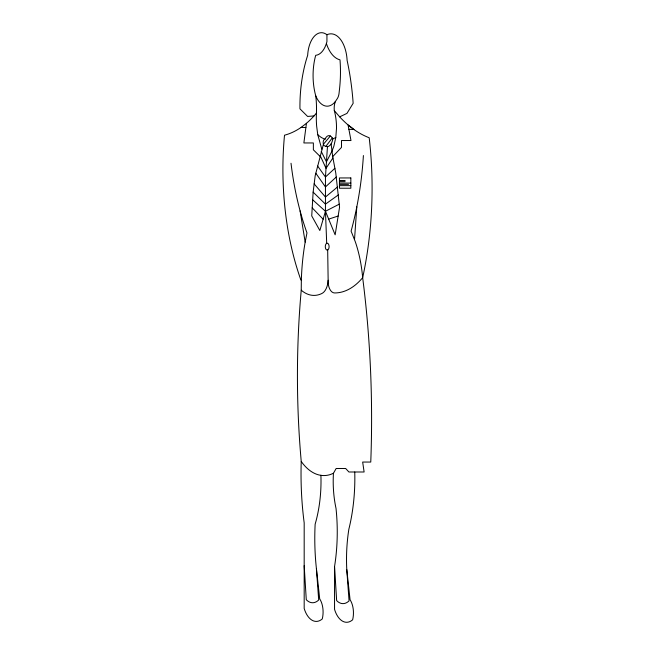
<?xml version="1.0" encoding="UTF-8"?>
<svg xmlns="http://www.w3.org/2000/svg" width="655" height="655" viewBox="0 0 655 655"><rect width="100%" height="100%" fill="white"/><g stroke="black" fill="none" stroke-linecap="round" stroke-linejoin="round"><path stroke-width="0.98" d="M320.909 475.293A92.895 51.532 -90 0 1 315.145 524.188A156.701 86.927 -90 0 0 316.414 568.655L319.706 598.899A17.128 9.497 -90 0 1 322.285 618.918A24.833 13.771 -90 0 1 304.182 608.495L304.182 522.87A213.62 118.498 90 0 1 301.235 461.447A538.582 298.77 90 0 1 301.235 290.198L301.341 280.438A153.557 85.183 -90 0 1 305.173 242.113L306.966 232.902A208.929 115.894 -90 0 1 291.017 163.251M325.06 139.13A3.422 1.899 -90 0 0 323.414 144.264L315.194 175.696L313.131 192.128L311.731 215.921L319.845 230.519L325.453 211.27L325.453 177.014L327.451 146.638A10.611 5.887 -90 0 0 331.111 143.846A10.611 5.887 90 0 0 332.789 138.925L332.281 137.943A8.793 4.88 -90 0 0 325.06 139.13A40.626 22.54 -90 0 1 317.749 134.611L316.643 126.145A53.882 29.884 -90 0 1 316.439 113.127A62.184 34.494 90 0 0 315.767 95.908A45.383 25.177 -90 0 1 315.702 55.307A23.555 13.067 90 0 0 326.395 43.492L326.935 41.592L326.935 34.74A24.964 13.845 -90 0 0 307.67 55.307A100.698 55.855 -90 0 0 299.949 108.845L307.613 116.443L314.023 115.919L316.439 113.127M356.803 206.849L354.519 239.574M321.22 151.403L326.452 161.826L332.093 150.945L333.903 146.04L335.794 137.509L336.506 128.413A38.408 21.304 90 0 0 334.304 110.613A11.618 6.444 90 0 1 335.425 101.435L337.12 98.889A9.686 5.371 -90 0 0 338.348 96.408L338.7 95.229A9.686 5.371 -90 0 0 339.044 93.321L339.626 88.04A85.625 47.496 -90 0 0 339.994 59.826A33.38 18.52 90 0 1 326.395 43.492M314.023 115.919A140.424 77.896 90 0 1 306.442 123.304L303.871 142.954L313.368 142.954L313.368 149.807L320.099 156.422M354.748 471.993A125.441 69.586 -90 0 1 348.853 529.24A110.851 61.496 90 0 0 346.773 569.531L350.073 599.775A17.128 9.497 -90 0 1 352.644 619.794A24.833 13.771 90 0 1 334.549 609.371L334.549 566.559A125.441 69.586 90 0 0 336.015 508.395A74.932 41.568 -90 0 1 333.444 473.287L336.154 468.481L345.652 468.481L348.918 471.993L364.115 471.993L362.665 462.053L370.763 462.053A627.629 348.165 -90 0 0 362.665 277.679A245.027 135.929 90 0 0 369.191 137.746A172.961 95.949 90 0 1 353.937 129.51L348.083 124.958A172.961 95.949 -90 0 1 339.658 116.844L334.304 110.613M332.953 157.945L326.026 168.302L320.229 155.71M330.366 135.97L323.414 144.264A3.422 1.899 90 0 0 325.06 145.975L325.838 146.393L332.281 137.943M312.672 199.816L325.453 211.27L335.155 234.85L339.56 207.209L335.786 173.108L332.707 156.619L341.484 147.391L341.484 140.538L350.982 140.538L348.083 124.958L353.937 129.51L348.894 129.305M334.893 168.302L325.453 177.014L317.642 166.059M336.293 177.014L325.453 186.945L315.816 173.239M337.579 186.945L325.453 197.032L314.163 183.916M306.442 123.304L301.153 127.365A140.424 77.896 -90 0 1 284.507 135.208A204.753 113.585 90 0 0 300.727 279.554L301.341 280.438M338.488 194.83L325.453 204.147L313.131 192.128M335.794 137.509L332.789 138.925M339.298 204.147L325.453 211.27L326.698 243.332A3.422 1.899 -90 0 0 325.355 247.524A3.422 1.899 -90 0 0 327.68 249.948L328.147 280.258A15.163 8.417 90 0 1 322.055 293.399A53.514 29.688 -90 0 1 301.235 290.198M339.658 116.844L346.953 113.405L353.143 103.31L352.922 100.174A181.517 100.69 90 0 0 347.117 60.407A29.254 16.228 -90 0 0 326.935 34.74M333.444 473.287L330.677 474.425A66.221 36.737 90 0 1 322.194 475.489L319.37 475.055A66.221 36.737 -90 0 1 301.235 461.447M328.687 219.122L338.152 216.027M339.446 180.518L345.144 180.518M339.446 181.623L345.144 181.623M339.446 183.089L350.843 183.089M339.446 184.366L348.493 184.366M339.446 185.652L350.843 185.652M327.451 146.638L325.838 146.393M301.153 127.365L305.885 127.561M312.206 207.864L323.144 219.212M321.81 149.209L317.749 134.611M300.105 210.902L305.173 242.113M331.111 143.846L332.707 156.619M346.773 569.531L349.058 600.872A23.121 12.822 90 0 1 336.645 600.602L334.549 566.559M316.414 568.655L318.698 599.988A23.121 12.822 -90 0 1 306.278 599.726L304.182 565.683M335.425 101.435A25.684 14.246 90 0 1 315.767 95.908M328.147 280.258A11.577 6.427 90 0 0 334.525 292.949A91.209 50.599 90 0 0 362.665 277.679A96.686 53.636 -90 0 0 355.256 241.613L351.096 231.133A228.194 126.587 90 0 0 363.402 155.546M326.698 243.332A3.422 1.899 90 0 1 329.031 245.748A3.422 1.899 90 0 1 327.68 249.948M350.843 177.947L339.446 177.947L339.446 188.222L350.843 188.222L350.843 177.947"/></g></svg>
